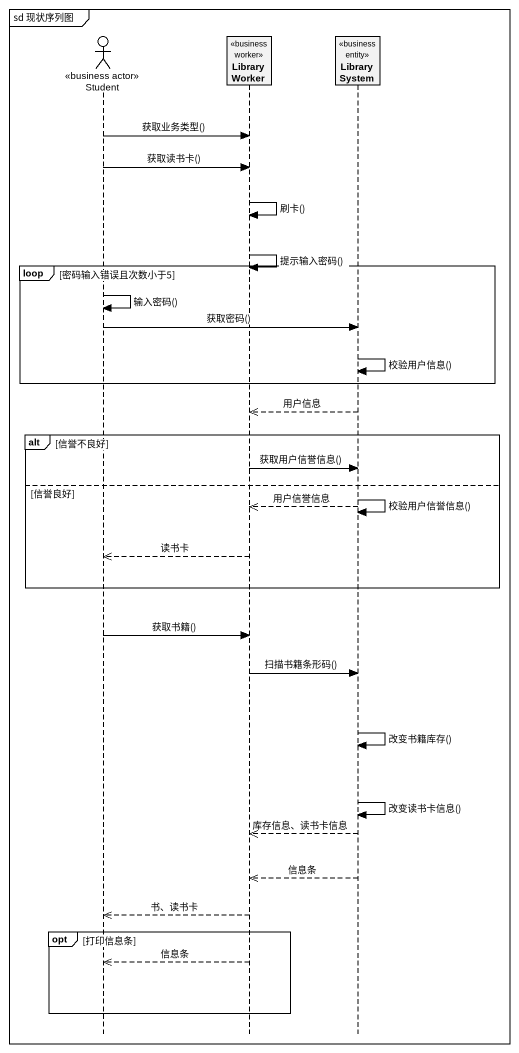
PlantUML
@startuml
mainframe sd 现状序列图
hide footbox
actor Student <<business actor>>
participant LibraryWorker <<business worker>>
participant LibrarySystem <<business entity>>

Student -> LibraryWorker : 获取业务类型()
Student -> LibraryWorker : 获取读书卡()
LibraryWorker -> LibraryWorker : 刷卡()
LibraryWorker -> LibraryWorker : 提示输入密码()
loop 密码输入错误且次数小于5
  Student -> Student : 输入密码()
  Student -> LibrarySystem : 获取密码()
  LibrarySystem -> LibrarySystem : 校验用户信息()
end
LibrarySystem -->> LibraryWorker : 用户信息
alt 信誉不良好
  LibraryWorker -> LibrarySystem : 获取用户信誉信息()
else 信誉良好
  LibrarySystem -> LibrarySystem : 校验用户信誉信息()
  LibrarySystem -->> LibraryWorker : 用户信誉信息
  LibraryWorker -->> Student : 读书卡
end
Student -> LibraryWorker : 获取书籍()
LibraryWorker -> LibrarySystem : 扫描书籍条形码()
LibrarySystem -> LibrarySystem : 改变书籍库存()
LibrarySystem -> LibrarySystem : 改变读书卡信息()
LibrarySystem -->> LibraryWorker : 库存信息、读书卡信息
LibrarySystem -->> LibraryWorker : 信息条
LibraryWorker -->> Student : 书、读书卡
opt 打印信息条
  LibraryWorker -->> Student : 信息条
end
@enduml
